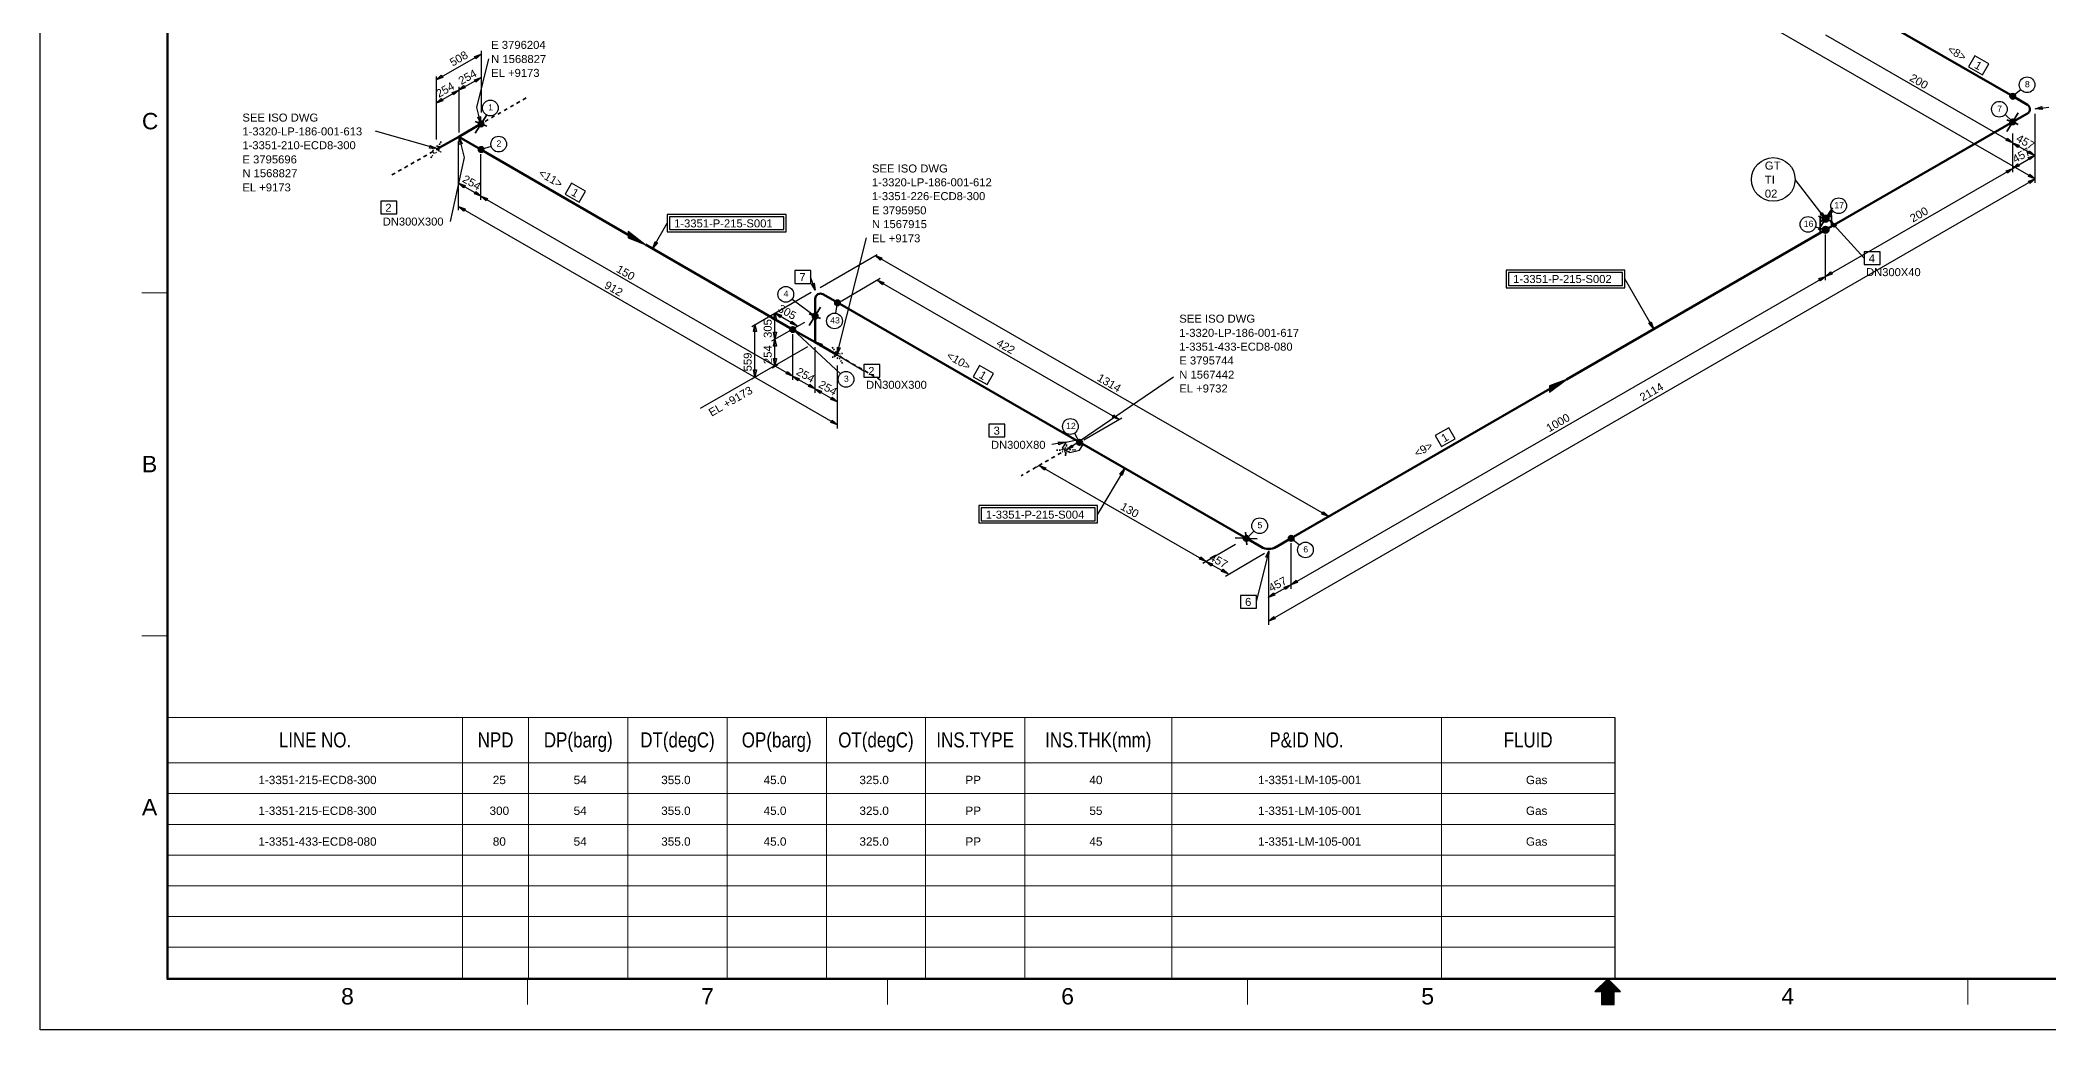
# Model space of a CAD drawing. Header units: inches. Extents: x 0 to 841, y 0 to 594.
# Drawn here: x 0 to 552, y 0 to 272 of the extents above; entities that cross this region are included whole.
import ezdxf
from ezdxf.enums import TextEntityAlignment as Align
from ezdxf.xclip import XClip

# ---------------------------------------------------------------- set-up
doc = ezdxf.new("R2010")
doc.units = ezdxf.units.IN
doc.header["$MEASUREMENT"] = 0
doc.header["$XCLIPFRAME"] = 0
for name, color, linetype in [('1-3320-LP-186-001-615_MODEL-EMBED 1_DWG$0$Default', 7, 'Continuous'), ('AD1', 7, 'Continuous'), ('AD2', 7, 'Continuous'), ('BG 0', 7, 'Continuous'), ('BG BG BG BG BG 2', 7, 'Continuous'), ('BG BG BG BG TITLETEXT', 7, 'Continuous'), ('BG Border', 7, 'Continuous'), ('DIMLINES', 7, 'Continuous'), ('DIMTEXT', 7, 'Continuous'), ('FITTINGS', 7, 'Continuous'), ('ISOTEXT', 7, 'Continuous'), ('NOZZLES', 7, 'Continuous'), ('PIPE', 7, 'Continuous'), ('WELDS', 7, 'Continuous')]:
    doc.layers.add(name, color=color, linetype=linetype)
doc.styles.add('1-3320-LP-186-001-615_MODEL-EMBED 1_DWG$0$Arial', font='arial.ttf')
doc.styles.add('Arial', font='arial.ttf')

# ---------------------------------------------------------------- blocks, each defined once
blk = doc.blocks.new('1-3320-LP-186-001-615_MODEL-EMBED 1_DWG')
at = {"layer": '1-3320-LP-186-001-615_MODEL-EMBED 1_DWG$0$Default', "color": 4, "style": '1-3320-LP-186-001-615_MODEL-EMBED 1_DWG$0$Arial'}
for s, width, p in [('1-3351-215-ECD8-300', 1.00235, (0.938205, -0.115628)), ('25', 1.008516, (3.475116, -0.115628)), ('54', 1.008516, (4.350117, -0.115628)), ('355.0 ', 1.008516, (5.29826, -0.115628)), ('45.0 ', 1.008516, (6.406503, -0.115628)), ('325.0 ', 1.008516, (7.444094, -0.115628)), ('PP', 1.004063, (8.591588, -0.115628)), ('40', 1.008516, (9.933451, -0.115628)), ('1-3351-LM-105-001', 1.002802, (11.758255, -0.115628)), ('Gas', 1.002038, (14.659147, -0.115628)), ('1-3351-215-ECD8-300', 1.00235, (0.938205, -0.448962)), ('300', 1.008516, (3.43979, -0.448962)), ('54', 1.008516, (4.350117, -0.448962)), ('355.0 ', 1.008516, (5.29826, -0.448962)), ('45.0 ', 1.008516, (6.406503, -0.448962)), ('325.0 ', 1.008516, (7.444094, -0.448962)), ('PP', 1.004063, (8.591588, -0.448962)), ('55', 1.008516, (9.933451, -0.448962)), ('1-3351-LM-105-001', 1.002802, (11.758255, -0.448962)), ('Gas', 1.002038, (14.659147, -0.448962)), ('1-3351-433-ECD8-080', 1.00235, (0.938205, -0.782295)), ('80', 1.008516, (3.475116, -0.782295)), ('54', 1.008516, (4.350117, -0.782295)), ('355.0 ', 1.008516, (5.29826, -0.782295)), ('45.0 ', 1.008516, (6.406503, -0.782295)), ('325.0 ', 1.008516, (7.444094, -0.782295)), ('PP', 1.004063, (8.591588, -0.782295)), ('45', 1.008516, (9.933451, -0.782295)), ('1-3351-LM-105-001', 1.002802, (11.758255, -0.782295)), ('Gas', 1.002038, (14.659147, -0.782295))]:
    blk.add_text(s, height=0.090278, dxfattribs=dict(at, width=width)).set_placement(p, align=Align.TOP_LEFT)

msp = doc.modelspace()

# ---------------------------------------------------------------- linework, layer by layer
at = {"layer": 'A1', "color": 4, "linetype": 'Continuous', "lineweight": 30}
for p, q in [((115, 258.44), (121.24, 261.96)), ((219.16, 185.8), (227.16, 217.8)), ((282.2, 159.48), (311.64, 179.56))]:
    msp.add_line(p, q, dxfattribs=at)
at = {"layer": 'AD1', "color": 4, "linetype": 'Continuous', "lineweight": 30}
for p, q in [((108.84, 261.32), (110.28, 262.6)), ((110.68, 261.96), (108.84, 261.32)), ((115, 258.44), (116.44, 259.72)), ((108.84, 254.84), (110.28, 256.12)), ((110.68, 255.48), (108.84, 254.84)), ((116.84, 259.08), (115, 258.44)), ((542.28, 243.96), (544.12, 243.32)), ((543.72, 242.68), (542.28, 243.96)), ((542.28, 236.92), (543.72, 238.2)), ((544.12, 237.56), (542.28, 236.92)), ((115, 232.84), (116.84, 232.2)), ((116.44, 231.56), (115, 232.84)), ((115, 226.44), (116.84, 225.8)), ((116.44, 225.16), (115, 226.44)), ((121.16, 229.32), (123, 228.68)), ((122.6, 228.04), (121.16, 229.32)), ((229.56, 213), (231.4, 212.36)), ((231, 211.72), (229.56, 213)), ((230.12, 206.2), (231.96, 205.56)), ((231.56, 204.92), (230.12, 206.2)), ((490.84, 207.24), (492.28, 208.52)), ((492.68, 207.88), (490.84, 207.24)), ((201.96, 197.16), (203.8, 196.52)), ((203.4, 195.88), (201.96, 197.16)), ((202.04, 189.96), (201.64, 191.88)), ((202.44, 191.88), (202.04, 189.96)), ((202.04, 182.76), (201.64, 184.68)), ((202.44, 184.68), (202.04, 182.76)), ((196.52, 179.56), (196.12, 181.48)), ((196.92, 181.48), (196.52, 179.56)), ((206.84, 179.8), (208.68, 179.16)), ((208.28, 178.52), (206.84, 179.8)), ((213, 176.28), (214.84, 175.64)), ((214.44, 175), (213, 176.28)), ((274.68, 155.24), (276.52, 154.6)), ((276.12, 153.96), (274.68, 155.24)), ((320.52, 128.84), (322.36, 128.2)), ((321.96, 127.56), (320.52, 128.84)), ((343.88, 122.36), (345.32, 123.64)), ((345.72, 123), (343.88, 122.36)), ((337.64, 118.92), (339.08, 120.2)), ((339.48, 119.56), (337.64, 118.92)), ((337.72, 112.44), (339.16, 113.72)), ((339.56, 113.08), (337.72, 112.44))]:
    msp.add_line(p, q, dxfattribs=at)
at = {"layer": 'AD2', "color": 4, "linetype": 'Continuous', "lineweight": 30}
for p, q in [((119.4, 267.72), (121.24, 268.36)), ((121.24, 268.36), (119.8, 267.08)), ((119.4, 261.32), (121.24, 261.96)), ((121.24, 261.96), (119.8, 260.68)), ((113.24, 257.8), (115.08, 258.44)), ((115.08, 258.44), (113.64, 257.16)), ((542.36, 243.96), (540.52, 244.6)), ((540.92, 245.24), (542.36, 243.96)), ((548.44, 240.44), (546.6, 241.08)), ((546.6, 239.88), (548.44, 240.52)), ((547, 241.72), (548.44, 240.44)), ((548.44, 240.52), (547, 239.24)), ((540.52, 236.28), (542.36, 236.92)), ((542.36, 236.92), (540.92, 235.64)), ((548.52, 234.04), (546.68, 234.68)), ((546.68, 233.4), (548.52, 234.04)), ((547.08, 235.32), (548.52, 234.04)), ((548.52, 234.04), (547.08, 232.76)), ((121.24, 229.32), (119.4, 229.96)), ((119.8, 230.6), (121.24, 229.32)), ((489.08, 206.6), (490.92, 207.24)), ((490.92, 207.24), (489.48, 205.96)), ((196.12, 192.04), (196.52, 193.96)), ((196.52, 193.96), (196.92, 192.04)), ((201.64, 195.24), (202.04, 197.16)), ((202.04, 197.16), (202.44, 195.24)), ((208.12, 193.64), (206.28, 194.28)), ((206.68, 194.92), (208.12, 193.64)), ((201.64, 188.04), (202.04, 189.96)), ((202.04, 189.96), (202.44, 188.04)), ((206.92, 179.8), (205.08, 180.44)), ((205.48, 181.08), (206.92, 179.8)), ((213.08, 176.28), (211.24, 176.92)), ((211.64, 177.56), (213.08, 176.28)), ((219.24, 172.76), (217.4, 173.4)), ((217.8, 174.04), (219.24, 172.76)), ((219.24, 166.36), (217.4, 167)), ((217.8, 167.64), (219.24, 166.36)), ((296.68, 167.88), (294.84, 168.52)), ((295.24, 169.16), (296.68, 167.88)), ((354.28, 141.16), (352.44, 141.8)), ((352.84, 142.44), (354.28, 141.16)), ((320.6, 128.84), (318.76, 129.48)), ((319.16, 130.12), (320.6, 128.84)), ((326.68, 125.4), (324.84, 126.04)), ((325.24, 126.68), (326.68, 125.4)), ((342.04, 121.72), (343.88, 122.36)), ((343.88, 122.36), (342.44, 121.08))]:
    msp.add_line(p, q, dxfattribs=at)
at = {"layer": 'BG 0', "color": 2, "linetype": 'Continuous', "lineweight": 25}
msp.add_line((432.98, 85.88), (432.98, 14), dxfattribs=at)
at = {"layer": 'BG BG BG BG BG 2', "color": 2, "linetype": 'Continuous', "lineweight": 15}
for p, q in [((432.98, 85.88), (35, 85.88)), ((116.13, 14.27), (116.13, 85.88)), ((134.31, 14.27), (134.31, 85.88)), ((161.59, 14.27), (161.59, 85.88)), ((188.87, 14.27), (188.87, 85.88)), ((216.16, 14.27), (216.16, 85.88)), ((243.44, 14.27), (243.44, 85.88)), ((270.72, 14.27), (270.72, 85.88)), ((311.11, 14.27), (311.11, 85.88)), ((385.27, 14.27), (385.27, 85.88)), ((432.98, 73.42), (35, 73.42)), ((432.98, 64.96), (35, 64.96)), ((432.98, 56.51), (35, 56.51)), ((432.98, 48.06), (35, 48.06)), ((432.98, 39.61), (35, 39.61)), ((432.98, 31.16), (35, 31.16)), ((432.98, 22.71), (35, 22.71))]:
    msp.add_line(p, q, dxfattribs=at)
at = {"layer": 'BG Border', "color": 7, "linetype": 'Continuous', "lineweight": 25}
for p, q in [((0, 0), (0, 594)), ((431, 14), (427.5, 10.5)), ((434.5, 10.5), (431, 14)), ((427.5, 10.5), (429.25, 10.5)), ((429.25, 10.5), (429.25, 6.98)), ((429.25, 6.98), (432.75, 6.98)), ((432.75, 6.98), (432.75, 10.5)), ((432.75, 10.5), (434.5, 10.5)), ((841, 0), (0, 0))]:
    msp.add_line(p, q, dxfattribs=at)
at = {"layer": 'BG Border', "color": 3, "linetype": 'Continuous', "lineweight": 120}
for p, q in [((35, 14), (35, 580)), ((827, 14), (35, 14))]:
    msp.add_line(p, q, dxfattribs=at)
at = {"layer": 'BG Border', "color": 7, "linetype": 'Continuous', "lineweight": 13}
for p, q in [((27.98, 202.67), (35, 202.67)), ((27.98, 108.33), (35, 108.33)), ((134, 14), (134, 6.98)), ((233, 14), (233, 6.98)), ((332, 14), (332, 6.98)), ((428.2, 11.2), (428.2, 10.5)), ((428.4, 11.4), (428.4, 10.5)), ((428.6, 11.6), (428.6, 10.5)), ((428.8, 11.8), (428.8, 10.5)), ((429, 12), (429, 10.5)), ((429.2, 12.2), (429.2, 10.5)), ((429.4, 12.4), (429.4, 6.98)), ((429.6, 12.6), (429.6, 6.98)), ((429.8, 12.8), (429.8, 6.98)), ((430, 13), (430, 6.98)), ((430.2, 13.2), (430.2, 6.98)), ((430.4, 13.4), (430.4, 6.98)), ((430.6, 13.6), (430.6, 6.98)), ((430.8, 13.8), (430.8, 6.98)), ((431, 14), (431, 6.98)), ((431.2, 13.8), (431.2, 6.98)), ((431.4, 13.6), (431.4, 6.98)), ((431.6, 13.4), (431.6, 6.98)), ((431.8, 13.2), (431.8, 6.98)), ((432, 13), (432, 6.98)), ((432.2, 12.8), (432.2, 6.98)), ((432.4, 12.6), (432.4, 6.98)), ((432.6, 12.4), (432.6, 6.98)), ((432.8, 12.2), (432.8, 10.5)), ((433, 12), (433, 10.5)), ((433.2, 11.8), (433.2, 10.5)), ((433.4, 11.6), (433.4, 10.5)), ((433.6, 11.4), (433.6, 10.5)), ((433.8, 11.2), (433.8, 10.5)), ((530, 14), (530, 6.98)), ((427.6, 10.6), (427.6, 10.5)), ((427.8, 10.8), (427.8, 10.5)), ((428, 11), (428, 10.5)), ((434, 11), (434, 10.5)), ((434.2, 10.8), (434.2, 10.5)), ((434.4, 10.6), (434.4, 10.5))]:
    msp.add_line(p, q, dxfattribs=at)
at = {"layer": 'BG Border', "color": 3, "linetype": 'Continuous', "lineweight": 120}
msp.add_lwpolyline([(827, 580), (35, 580), (35, 14), (827, 14)], close=True, dxfattribs=at)
at = {"layer": 'DIMLINES', "color": 7, "linetype": 'Continuous', "lineweight": 30}
for p, q in [((119.8, 267.08), (119.4, 267.72)), ((121.24, 269.24), (121.24, 252.28)), ((108.92, 262.2), (108.92, 244.92)), ((110.28, 262.6), (110.68, 261.96)), ((116.44, 259.72), (116.84, 259.08)), ((119.8, 260.68), (119.4, 261.32)), ((110.28, 256.12), (110.68, 255.48)), ((113.64, 257.16), (113.24, 257.8)), ((115.08, 259.32), (115.08, 246.76)), ((548.52, 233), (548.52, 251.96)), ((115, 225.4), (115, 244.36)), ((540.52, 244.6), (540.92, 245.24)), ((542.36, 235.88), (542.36, 246.52)), ((544.12, 243.32), (543.72, 242.68)), ((121.16, 228.28), (121.16, 240.84)), ((543.72, 238.2), (544.12, 237.56)), ((546.6, 241.08), (547, 241.72)), ((547, 239.24), (546.6, 239.88)), ((116.84, 232.2), (116.44, 231.56)), ((540.92, 235.64), (540.52, 236.28)), ((546.68, 234.68), (547.08, 235.32)), ((547.08, 232.76), (546.68, 233.4)), ((119.4, 229.96), (119.8, 230.6)), ((123, 228.68), (122.6, 228.04)), ((116.84, 225.8), (116.44, 225.16)), ((490.92, 206.2), (490.92, 218.76)), ((230.12, 213.16), (214.44, 204.12)), ((231.4, 212.36), (231, 211.72)), ((230.92, 206.6), (220.2, 200.28)), ((231.96, 205.56), (231.56, 204.92)), ((489.48, 205.96), (489.08, 206.6)), ((492.28, 208.52), (492.68, 207.88)), ((195.64, 193.4), (211.96, 202.92)), ((201.16, 189.48), (210.28, 194.68)), ((202.44, 195.24), (201.64, 195.24)), ((203.8, 196.52), (203.4, 195.88)), ((206.28, 194.28), (206.68, 194.92)), ((196.92, 192.04), (196.12, 192.04)), ((211, 187.88), (197.8, 180.28)), ((201.64, 191.88), (202.44, 191.88)), ((202.44, 188.04), (201.64, 188.04)), ((206.92, 178.76), (206.92, 191.32)), ((213.08, 175.24), (213.08, 187.8)), ((201.24, 182.12), (202.84, 183)), ((201.64, 184.68), (202.44, 184.68)), ((219.24, 165.4), (219.24, 182.68)), ((197.8, 180.28), (181.48, 170.92)), ((195.64, 179.08), (197.24, 179.96)), ((196.12, 181.48), (196.92, 181.48)), ((205.08, 180.44), (205.48, 181.08)), ((208.68, 179.16), (208.28, 178.52)), ((211.24, 176.92), (211.64, 177.56)), ((214.84, 175.64), (214.44, 175)), ((217.4, 173.4), (217.8, 174.04)), ((217.4, 167), (217.8, 167.64)), ((297.4, 168.2), (287, 162.2)), ((294.84, 168.52), (295.24, 169.16)), ((273.88, 154.76), (275.48, 155.64)), ((276.52, 154.6), (276.12, 153.96)), ((310.36, 147.32), (308.76, 148.2)), ((352.44, 141.8), (352.84, 142.44)), ((354.84, 141.56), (353.24, 140.68)), ((319.72, 128.36), (328.68, 133.56)), ((343.96, 121.32), (343.96, 133.88)), ((318.76, 129.48), (319.16, 130.12)), ((322.36, 128.2), (321.96, 127.56)), ((325.88, 124.76), (336.6, 131.08)), ((337.8, 111.4), (337.8, 130.36)), ((324.84, 126.04), (325.24, 126.68)), ((342.44, 121.08), (342.04, 121.72)), ((345.32, 123.64), (345.72, 123)), ((339.08, 120.2), (339.48, 119.56)), ((339.16, 113.72), (339.56, 113.08))]:
    msp.add_line(p, q, dxfattribs=at)
at = {"layer": 'DL', "color": 4, "linetype": 'Continuous', "lineweight": 30}
for p, q in [((214.2, 426.92), (548.52, 234.04)), ((490.84, 273.64), (542.36, 243.96)), ((108.84, 261.32), (121.24, 268.36)), ((108.84, 254.84), (115.08, 258.44)), ((542.28, 243.96), (548.44, 240.44)), ((542.28, 236.92), (548.44, 240.52)), ((115, 232.84), (121.24, 229.32)), ((337.72, 112.44), (548.52, 234.04)), ((490.84, 207.24), (542.36, 236.92)), ((115, 226.44), (219.24, 166.36)), ((121.16, 229.32), (206.92, 179.8)), ((229.56, 213), (354.28, 141.16)), ((230.12, 206.2), (296.68, 167.88)), ((343.88, 122.36), (490.92, 207.24)), ((196.52, 179.56), (196.52, 193.96)), ((201.96, 197.16), (208.12, 193.64)), ((202.04, 189.96), (202.04, 197.16)), ((202.04, 182.76), (202.04, 189.96)), ((206.84, 179.8), (213.08, 176.28)), ((213, 176.28), (219.24, 172.76)), ((274.68, 155.24), (320.6, 128.84)), ((320.52, 128.84), (326.68, 125.4)), ((337.64, 118.92), (343.88, 122.36))]:
    msp.add_line(p, q, dxfattribs=at)
at = {"layer": 'ELBO', "color": 3, "linetype": 'Continuous', "lineweight": 50}
for centre, radius, start, end in [((545.71, 253.2), 1.39, 299.981, 60.018), ((214.51, 201.1), 1.39, 60.018, 180), ((337.78, 136.41), 4.16, 240.018, 299.982)]:
    msp.add_arc(centre, radius, start, end, dxfattribs=at)
at = {"layer": 'FITTINGS', "color": 2, "linetype": 'Continuous', "lineweight": 35}
for p, q in [((492.5, 224), (489.4, 222.2)), ((489.4, 222.2), (489.4, 223.9)), ((489.4, 222.2), (489.4, 219.1)), ((492.4, 223.9), (492.4, 225.6)), ((492.5, 220.9), (492.5, 224)), ((489.4, 219.1), (490.9, 220)), ((490.9, 220), (492.5, 220.9))]:
    msp.add_line(p, q, dxfattribs=at)
at = {"layer": 'FITTINGS', "color": 2, "linetype": 'Continuous', "lineweight": 30}
for p, q in [((166.3, 216), (161.7, 219.6)), ((161.7, 219.6), (161.7, 217.8)), ((166.3, 216), (161.7, 219.4)), ((161.7, 219.4), (161.7, 217.9)), ((165.9, 216.2), (161.7, 219.4)), ((161.7, 219.4), (161.7, 218)), ((165.5, 216.5), (161.7, 219.2)), ((161.7, 219.2), (161.7, 218.2)), ((165, 216.7), (161.7, 219.1)), ((161.7, 219.1), (161.7, 218.2)), ((164.6, 217), (161.7, 219)), ((161.7, 219), (161.7, 218.4)), ((164.2, 217.3), (161.7, 218.9)), ((161.7, 218.9), (161.7, 218.5)), ((163.8, 217.5), (161.7, 218.8)), ((161.7, 218.8), (161.7, 218.6)), ((161.7, 218.6), (163.3, 217.8)), ((163.3, 217.8), (161.7, 218.6)), ((161.7, 218.5), (163.8, 217.5)), ((161.7, 218.4), (164.2, 217.3)), ((161.7, 218.2), (165, 216.7)), ((161.7, 218.2), (164.6, 217)), ((161.7, 218), (165.5, 216.5)), ((161.7, 217.9), (165.9, 216.2)), ((161.7, 217.8), (166.3, 216)), ((419.7, 178.9), (415, 177.1)), ((415, 175.4), (419.7, 178.9)), ((419.7, 178.9), (415, 177)), ((415, 175.4), (419.3, 178.6)), ((419.3, 178.6), (415, 176.9)), ((415, 175.6), (418.9, 178.4)), ((418.9, 178.4), (415, 176.8)), ((415, 175.7), (418.4, 178.2)), ((418.4, 178.2), (415, 176.7)), ((415, 175.8), (417.9, 177.9)), ((417.9, 177.9), (415, 176.6)), ((415, 175.9), (417.5, 177.6)), ((417.5, 177.6), (415, 176.5)), ((415, 176.1), (417.1, 177.4)), ((417.1, 177.4), (415, 176.3)), ((415, 177.1), (415, 175.4)), ((415, 176.2), (416.6, 177.1)), ((416.6, 177.1), (415, 176.2)), ((415, 177), (415, 175.4)), ((415, 176.9), (415, 175.6)), ((415, 176.8), (415, 175.7)), ((415, 176.7), (415, 175.8)), ((415, 176.6), (415, 175.9)), ((415, 176.5), (415, 176.1)), ((415, 176.3), (415, 176.2))]:
    msp.add_line(p, q, dxfattribs=at)
at = {"layer": 'ISOTEXT', "color": 7, "linetype": 'Continuous', "lineweight": 30}
for p, q in [((120.04, 253.72), (123.4, 267.08)), ((531.96, 267.88), (530.2, 264.84)), ((535.8, 265.72), (531.96, 267.88)), ((534.04, 262.68), (535.8, 265.72)), ((530.2, 264.84), (534.04, 262.68)), ((121.16, 249.24), (120.04, 253.72)), ((120.36, 251), (121.08, 251.16)), ((121.16, 249.24), (120.36, 251)), ((121.08, 251.16), (121.16, 249.24)), ((109, 242.36), (92.2, 247.16)), ((107.08, 242.52), (107.24, 243.24)), ((107.24, 243.24), (109, 242.36)), ((115.16, 245.4), (116.6, 239.96)), ((115.16, 245.4), (116.04, 243.64)), ((115.24, 243.48), (115.16, 245.4)), ((116.04, 243.64), (115.24, 243.48)), ((109, 242.36), (107.08, 242.52)), ((146.12, 232.84), (144.36, 229.8)), ((149.96, 230.68), (146.12, 232.84)), ((490.84, 223.08), (482.52, 233.88)), ((144.36, 229.8), (148.2, 227.64)), ((148.2, 227.64), (149.96, 230.68)), ((168.44, 215), (172.44, 221.88)), ((205.08, 224.28), (172.44, 224.28)), ((172.44, 224.28), (172.44, 219.48)), ((204.44, 223.64), (173.08, 223.64)), ((173.08, 223.64), (173.08, 220.12)), ((204.44, 220.12), (204.44, 223.64)), ((205.08, 219.48), (205.08, 224.28)), ((489.4, 224.36), (489.96, 224.84)), ((489.96, 224.84), (490.84, 223.08)), ((492.28, 222.44), (493.88, 221.24)), ((168.44, 215), (169.08, 216.84)), ((169.72, 216.44), (168.44, 215)), ((169.08, 216.84), (169.72, 216.44)), ((172.44, 219.48), (205.08, 219.48)), ((173.08, 220.12), (204.44, 220.12)), ((435.72, 208.92), (403.08, 208.92)), ((403.08, 208.92), (403.08, 204.12)), ((435.08, 208.28), (403.72, 208.28)), ((403.72, 208.28), (403.72, 204.76)), ((403.72, 204.76), (435.08, 204.76)), ((435.08, 204.76), (435.08, 208.28)), ((435.72, 204.12), (435.72, 208.92)), ((443.56, 192.92), (435.72, 206.52)), ((403.08, 204.12), (435.72, 204.12)), ((442.28, 194.36), (442.92, 194.76)), ((443.56, 192.92), (442.28, 194.36)), ((442.92, 194.76), (443.56, 192.92)), ((219.16, 185.8), (219.24, 187.72)), ((219.96, 187.56), (219.16, 185.8)), ((219.24, 187.72), (219.96, 187.56)), ((258.28, 182.68), (256.52, 179.64)), ((262.12, 180.52), (258.28, 182.68)), ((256.52, 179.64), (260.36, 177.48)), ((260.36, 177.48), (262.12, 180.52)), ((282.2, 159.48), (283.56, 160.84)), ((283.96, 160.28), (282.2, 159.48)), ((283.56, 160.84), (283.96, 160.28)), ((387.32, 165.56), (383.56, 163.48)), ((383.56, 163.48), (385.32, 160.44)), ((385.32, 160.44), (389.08, 162.52)), ((389.08, 162.52), (387.32, 165.56)), ((298.12, 154.28), (290.76, 141.8)), ((296.84, 152.84), (298.12, 154.28)), ((297.48, 152.44), (296.84, 152.84)), ((298.12, 154.28), (297.48, 152.44)), ((290.76, 144.2), (258.12, 144.2)), ((258.12, 144.2), (258.12, 139.4)), ((290.76, 139.4), (290.76, 144.2)), ((258.12, 139.4), (290.76, 139.4)), ((290.12, 143.56), (258.76, 143.56)), ((258.76, 143.56), (258.76, 140.04)), ((258.76, 140.04), (290.12, 140.04)), ((290.12, 140.04), (290.12, 143.56))]:
    msp.add_line(p, q, dxfattribs=at)
at = {"layer": 'ISOTEXT', "color": 2, "linetype": 'Continuous', "lineweight": 30}
msp.add_circle((476.52, 233.88), 6, dxfattribs=at)
at = {"layer": 'ITEMPOS', "color": 4, "linetype": 'Continuous', "lineweight": 30}
for p, q in [((548.52, 253.32), (550.36, 253.96)), ((548.52, 253.32), (552.29, 253.8)), ((550.44, 253.16), (548.52, 253.32)), ((550.36, 253.96), (550.44, 253.16)), ((116.6, 239.96), (112.76, 222.36)), ((490.84, 223.08), (489.4, 224.36)), ((492.28, 222.44), (501.5, 212.25)), ((493.24, 220.76), (492.28, 222.44)), ((493.88, 221.24), (493.24, 220.76)), ((213.08, 203.48), (211.82, 207.06)), ((212.12, 205.16), (212.84, 205.4)), ((213.08, 203.48), (212.12, 205.16)), ((212.84, 205.4), (213.08, 203.48)), ((213.16, 189.24), (215, 188.6)), ((214.6, 187.96), (213.16, 189.24)), ((213.16, 189.24), (226.44, 181.27)), ((215, 188.6), (214.6, 187.96)), ((281.88, 161.64), (278.14, 160.98)), ((280.04, 160.92), (279.96, 161.72)), ((279.96, 161.72), (281.88, 161.64)), ((281.88, 161.64), (280.04, 160.92)), ((337.8, 131.72), (334.36, 117.72)), ((337, 129.96), (337.8, 131.72)), ((337.72, 129.8), (337, 129.96)), ((337.8, 131.72), (337.72, 129.8))]:
    msp.add_line(p, q, dxfattribs=at)
at = {"layer": 'ITEMPOS', "color": 2, "linetype": 'Continuous', "lineweight": 30}
for p, q in [((98.04, 227.96), (93.64, 227.96)), ((93.64, 227.96), (93.64, 224.44)), ((98.04, 224.44), (98.04, 227.96)), ((93.64, 224.44), (98.04, 224.44)), ((505.9, 214.01), (501.5, 214.01)), ((501.5, 214.01), (501.5, 210.49)), ((501.5, 210.49), (505.9, 210.49)), ((505.9, 210.49), (505.9, 214.01)), ((211.9, 208.82), (207.5, 208.82)), ((207.5, 208.82), (207.5, 205.3)), ((207.5, 205.3), (211.9, 205.3)), ((211.9, 205.3), (211.9, 208.82)), ((230.84, 183.03), (226.44, 183.03)), ((226.44, 183.03), (226.44, 179.51)), ((230.84, 179.51), (230.84, 183.03)), ((226.44, 179.51), (230.84, 179.51)), ((265.26, 166.58), (260.86, 166.58)), ((260.86, 166.58), (260.86, 163.06)), ((265.26, 163.06), (265.26, 166.58)), ((260.86, 163.06), (265.26, 163.06)), ((334.44, 119.48), (330.04, 119.48)), ((330.04, 119.48), (330.04, 115.96)), ((334.44, 115.96), (334.44, 119.48)), ((330.04, 115.96), (334.44, 115.96))]:
    msp.add_line(p, q, dxfattribs=at)
at = {"layer": 'NOZZLES', "color": 7, "linetype": 'Continuous', "lineweight": 25}
for p, q in [((282, 161.5), (281, 160)), ((284.7, 162.1), (282, 161.5)), ((285.8, 161.5), (284.7, 162.1)), ((286.8, 161), (285.8, 161.5)), ((285.8, 159.4), (286.8, 161)), ((281, 160), (283.1, 158.8)), ((283.1, 158.8), (285.8, 159.4))]:
    msp.add_line(p, q, dxfattribs=at)
at = {"layer": 'NOZZLES', "color": 7, "linetype": 'Continuous', "lineweight": 35}
for centre, radius in [((542.36, 256.76), 0.76), ((121.24, 249.16), 0.76), ((542.36, 249.72), 0.76), ((121.24, 242.12), 0.76), ((490.92, 223.08), 0.92), ((490.92, 220.04), 0.92), ((219.24, 199.96), 0.76), ((206.92, 192.6), 0.76), ((213.08, 196.28), 0.76), ((285.8, 161.56), 0.76), ((331.64, 135.16), 0.76), ((343.96, 135.16), 0.76)]:
    msp.add_circle(centre, radius, dxfattribs=at)
at = {"layer": 'PIPE', "color": 3, "linetype": 'Continuous', "lineweight": 50}
for p, q in [((490.9, 286.4), (542.4, 256.8)), ((542.4, 256.8), (546.4, 254.4)), ((115.1, 245.6), (121.2, 249.2)), ((542.4, 249.7), (490.9, 220)), ((546.4, 252), (542.4, 249.7)), ((115.1, 245.6), (108.9, 242.1)), ((121.2, 242.1), (115.1, 245.6)), ((161.7, 218.7), (121.2, 242.1)), ((206.9, 192.6), (166.4, 216)), ((490.9, 220), (419.7, 178.9)), ((213.1, 201.1), (213.1, 196.3)), ((219.2, 200), (215.2, 202.3)), ((285.8, 161.6), (219.2, 200)), ((213.1, 196.3), (213.1, 189.1)), ((213.1, 189.1), (206.9, 192.6)), ((213.1, 189.1), (219.2, 185.6)), ((415.1, 176.3), (344, 135.2)), ((331.6, 135.2), (285.8, 161.6)), ((335.7, 132.8), (331.6, 135.2)), ((344, 135.2), (339.9, 132.8))]:
    msp.add_line(p, q, dxfattribs=at)
at = {"layer": 'PIPE', "color": 2, "linetype": 'Continuous', "lineweight": 35}
for p, q in [((129.28, 253.83), (130.15, 254.32)), ((131.01, 254.82), (131.88, 255.32)), ((132.75, 255.81), (133.6, 256.3)), ((121.2, 249.2), (121.47, 249.35)), ((122.34, 249.85), (123.2, 250.35)), ((124.07, 250.84), (124.94, 251.34)), ((125.81, 251.84), (126.68, 252.34)), ((127.54, 252.83), (128.41, 253.33)), ((109.9, 243.8), (109.8, 243.4)), ((110.3, 244.3), (110.1, 244)), ((101.07, 237.62), (100.2, 237.12)), ((102.81, 238.61), (101.94, 238.11)), ((104.54, 239.6), (103.67, 239.11)), ((106.28, 240.6), (105.41, 240.1)), ((108.01, 241.59), (107.15, 241.1)), ((107.4, 242.6), (107.7, 242.6)), ((107.4, 239.8), (107.7, 240.2)), ((107.8, 242.5), (108, 242.5)), ((107.8, 240.4), (108, 240.6)), ((108.1, 242), (108, 241.6)), ((108.1, 241.2), (108.4, 241.1)), ((108.7, 242.8), (108.2, 242.3)), ((108.7, 241.1), (109, 241.4)), ((109.4, 243), (109, 243)), ((109.4, 241.7), (109.7, 242.2)), ((109.8, 242.6), (109.7, 243)), ((110.3, 241.5), (110.1, 241.5)), ((97.6, 235.63), (96.73, 235.13)), ((99.34, 236.62), (98.47, 236.13)), ((217.8, 187.8), (218, 187.4)), ((218.2, 187.2), (218.3, 186.9)), ((218.3, 186), (218.4, 186.4)), ((218.6, 185.1), (218.4, 185.6)), ((218.6, 186.5), (219, 186.4)), ((219.4, 184.6), (219, 184.8)), ((219.4, 186.2), (219.8, 185.8)), ((220, 184.6), (219.7, 184.6)), ((219.83, 185.23), (220.7, 184.73)), ((220, 185.4), (220.1, 185)), ((220.2, 183.8), (220.1, 184.1)), ((220.6, 186.1), (220.4, 186)), ((220.6, 183.3), (220.4, 183.6)), ((221.56, 184.23), (222.43, 183.73)), ((223.29, 183.22), (224.16, 182.72)), ((225.02, 182.22), (225.89, 181.72)), ((226.75, 181.22), (227.62, 180.71)), ((228.48, 180.21), (229.35, 179.71)), ((230.21, 179.21), (231.08, 178.7)), ((282.2, 161), (282.2, 160.7)), ((273.77, 154.73), (272.9, 154.23)), ((275.51, 155.72), (274.64, 155.23)), ((277.24, 156.72), (276.37, 156.22)), ((278.98, 157.71), (278.11, 157.22)), ((279.4, 159.4), (279.8, 159.4)), ((280.71, 158.71), (279.85, 158.21)), ((280.2, 159.4), (280.5, 159.4)), ((281.2, 159.8), (280.9, 159.4)), ((281, 159.1), (281.2, 159)), ((282.1, 159.5), (281.58, 159.2)), ((282.1, 160.1), (281.6, 159.9)), ((281.7, 158.8), (282.2, 158.8)), ((281.9, 157.9), (281.9, 158.2)), ((283, 159.9), (282.5, 160.1)), ((282.6, 159), (283, 159.1)), ((283.2, 159.4), (283.2, 159.7)), ((284.1, 159.5), (283.8, 159.5)), ((284.7, 159.5), (284.4, 159.5)), ((270.3, 152.74), (269.7, 152.4)), ((272.03, 153.74), (271.17, 153.24))]:
    msp.add_line(p, q, dxfattribs=at)
at = {"layer": 'PIPE', "color": 3, "linetype": 'Continuous', "lineweight": 35}
for p, q in [((108.9, 242.1), (108.88, 242.09)), ((109.9, 241.6), (109.8, 241.7)), ((217.8, 185), (218, 185)), ((218.2, 185), (218.3, 185.1)), ((220.2, 185.9), (220.1, 185.9)), ((282.2, 160.6), (282.2, 160.4)), ((282, 158.3), (282, 158.5))]:
    msp.add_line(p, q, dxfattribs=at)
at = {"layer": 'WDC', "color": 4, "linetype": 'Continuous', "lineweight": 30}
for centre in [(546.31, 259.92), (123.78, 253.54), (538.69, 253.2), (126.08, 243.61), (494.5, 226.66), (486.08, 221.53), (283.26, 165.94), (335.31, 138.64), (347.9, 131.99)]:
    msp.add_circle(centre, 2.16, dxfattribs=at)
at = {"layer": 'WDC', "color": 1, "linetype": 'Continuous', "lineweight": 30}
for centre in [(205.01, 202.29), (218.41, 194.97), (221.58, 178.91)]:
    msp.add_circle(centre, 2.16, dxfattribs=at)
at = {"layer": 'WELDS', "color": 7, "linetype": 'Continuous', "lineweight": 35}
for p, q in [((119.6, 246.6), (122.8, 251.7)), ((119.6, 249.8), (122.8, 248.5)), ((543.9, 252.2), (540.7, 247.1)), ((543.9, 249), (540.7, 250.3)), ((489, 220), (492.8, 226.1)), ((492.8, 222.2), (489, 223.8)), ((214.6, 198.8), (211.4, 193.7)), ((211.4, 196.9), (214.6, 195.6)), ((334.6, 135), (328.6, 135.3)), ((331.8, 133.4), (331.4, 136.9))]:
    msp.add_line(p, q, dxfattribs=at)
at = {"layer": 'WELDS', "color": 6, "linetype": 'Continuous', "lineweight": 35}
for centre, radius in [((542.36, 256.76), 0.76), ((121.24, 249.16), 0.76), ((542.36, 249.72), 0.76), ((121.24, 242.12), 0.76), ((490.92, 223.08), 0.92), ((490.92, 220.04), 0.92), ((219.24, 199.96), 0.76), ((206.92, 192.6), 0.76), ((213.08, 196.28), 0.76), ((285.8, 161.56), 0.76), ((331.64, 135.16), 0.76), ((343.96, 135.16), 0.76)]:
    msp.add_circle(centre, radius, dxfattribs=at)
at = {"layer": 'WELDS', "color": 6}
for centre, radius in [((542.36, 256.76), 0.56), ((542.36, 256.76), 0.36), ((542.36, 256.76), 0.36), ((542.36, 256.76), 0.16), ((542.36, 256.76), 0.16), ((121.24, 249.16), 0.56), ((121.24, 249.16), 0.36), ((121.24, 249.16), 0.36), ((121.24, 249.16), 0.16), ((121.24, 249.16), 0.16), ((542.36, 249.72), 0.56), ((542.36, 249.72), 0.36), ((542.36, 249.72), 0.36), ((542.36, 249.72), 0.16), ((542.36, 249.72), 0.16), ((121.24, 242.12), 0.56), ((121.24, 242.12), 0.36), ((121.24, 242.12), 0.36), ((121.24, 242.12), 0.16), ((121.24, 242.12), 0.16), ((490.92, 223.08), 0.72), ((490.92, 223.08), 0.52), ((490.92, 223.08), 0.52), ((490.92, 223.08), 0.32), ((490.92, 223.08), 0.32), ((490.92, 223.08), 0.32), ((490.92, 223.08), 0.32), ((490.92, 223.08), 0.12), ((490.92, 223.08), 0.12), ((490.92, 223.08), 0.12), ((490.92, 223.08), 0.12), ((490.92, 220.04), 0.72), ((490.92, 220.04), 0.52), ((490.92, 220.04), 0.52), ((490.92, 220.04), 0.32), ((490.92, 220.04), 0.32), ((490.92, 220.04), 0.32), ((490.92, 220.04), 0.32), ((490.92, 220.04), 0.12), ((490.92, 220.04), 0.12), ((490.92, 220.04), 0.12), ((490.92, 220.04), 0.12), ((219.24, 199.96), 0.56), ((219.24, 199.96), 0.36), ((219.24, 199.96), 0.36), ((219.24, 199.96), 0.16), ((219.24, 199.96), 0.16), ((213.08, 196.28), 0.56), ((213.08, 196.28), 0.36), ((213.08, 196.28), 0.36), ((213.08, 196.28), 0.16), ((213.08, 196.28), 0.16), ((206.92, 192.6), 0.56), ((206.92, 192.6), 0.36), ((206.92, 192.6), 0.36), ((206.92, 192.6), 0.16), ((206.92, 192.6), 0.16), ((285.8, 161.56), 0.56), ((285.8, 161.56), 0.36), ((285.8, 161.56), 0.36), ((285.8, 161.56), 0.16), ((285.8, 161.56), 0.16), ((331.64, 135.16), 0.56), ((331.64, 135.16), 0.36), ((331.64, 135.16), 0.36), ((331.64, 135.16), 0.16), ((331.64, 135.16), 0.16), ((343.96, 135.16), 0.56), ((343.96, 135.16), 0.36), ((343.96, 135.16), 0.36), ((343.96, 135.16), 0.16), ((343.96, 135.16), 0.16)]:
    msp.add_circle(centre, radius, dxfattribs=at)
at = {"layer": 'WL', "color": 7}
for p, q in [((544.62, 258.57), (542.36, 256.76)), ((122.69, 251.67), (121.24, 249.16)), ((540.26, 251.72), (542.36, 249.72)), ((124.01, 242.97), (121.24, 242.12)), ((492.97, 225.13), (490.92, 223.08)), ((488.15, 220.89), (490.92, 220.04)), ((284.35, 164.07), (285.8, 161.56)), ((333.74, 137.16), (331.64, 135.16)), ((346.22, 133.34), (343.96, 135.16))]:
    msp.add_line(p, q, dxfattribs=at)
at = {"layer": 'WL', "color": 4}
for p, q in [((206.74, 201), (213.08, 196.28)), ((220.01, 180.39), (206.92, 192.6))]:
    msp.add_line(p, q, dxfattribs=at)
at = {"layer": 'WL1', "color": 7}
msp.add_line((218.76, 197.1), (219.24, 199.96), dxfattribs=at)

# ---------------------------------------------------------------- block references
at = {"layer": 'NOZZLES', "linetype": 'ByBlock'}
ref = msp.add_blockref('1-3320-LP-186-001-615_MODEL-EMBED 1_DWG', (36.18, 72.81), dxfattribs=dict(at, xscale=25.4, yscale=25.4, zscale=25.4))
XClip(ref).set_block_clipping_path([(-0.029528, -2.19398), (15.699643, 0.003937)])

# ---------------------------------------------------------------- texts
at = {"layer": 'BG BG BG BG TITLETEXT', "color": 4, "style": 'Arial'}
for s, height, width, p in [('LINE NO.', 4.146, 0.800705, (75.57, 79.74)), ('NPD', 4.146, 0.80406, (125.22, 79.74)), ('DP(barg)', 4.146, 0.806291, (147.95, 79.74)), ('DT(degC)', 4.146, 0.805416, (175.23, 79.74)), ('OP(barg)', 4.146, 0.806696, (202.51, 79.74)), ('OT(degC)', 4.146, 0.805802, (229.8, 79.74)), ('INS.TYPE', 4.146, 0.809963, (257.08, 79.74)), ('INS.THK(mm)', 4.1456, 0.803775, (290.92, 79.74)), ('P&ID NO.', 4.146, 0.801737, (348.19, 79.74)), ('FLUID', 4.146, 0.803157, (409.13, 79.74))]:
    msp.add_text(s, height=height, dxfattribs=dict(at, width=width)).set_placement(p, align=Align.MIDDLE_CENTER)
at = {"layer": 'BG Border', "color": 3, "style": 'Arial'}
for s, width, p in [('C', 0.992063, (27.98, 249.93)), ('B', 1.004063, (27.98, 155.6)), ('A', 1.004063, (27.98, 61.26))]:
    msp.add_text(s, height=4.5, dxfattribs=dict(at, width=width)).set_placement(p, align=Align.MIDDLE_LEFT)
at = {"layer": 'BG Border', "color": 3, "style": 'Arial', "width": 1.008516}
for s, p in [('8', (84.5, 11.48)), ('7', (183.5, 11.48)), ('6', (282.5, 11.48)), ('5', (381.5, 11.48)), ('4', (480.5, 11.48))]:
    msp.add_text(s, height=4.5, dxfattribs=at).set_placement(p, align=Align.TOP_CENTER)
at = {"layer": 'CP', "color": 4, "style": 'Arial', "width": 1.008516}
for s, rotation, p in [('254', 29.9747, (109.64, 256.31)), ('254', 29.4344, (115.79, 259.85)), ('457', 330.2551, (543.08, 244.56)), ('457', 30.3027, (543.08, 238.3)), ('254', 330.5725, (115.87, 233.35)), ('305', 330.2551, (202.61, 197.76)), ('305', 90, (201.14, 190.3)), ('254', 90, (201.14, 183.1)), ('559', 90, (195.62, 181.1)), ('254', 330.5725, (207.63, 180.39)), ('254', 330.5725, (213.79, 176.87)), ('457', 330.8192, (321.22, 129.34)), ('457', 28.8672, (338.51, 120.35))]:
    msp.add_text(s, height=2.2, rotation=rotation, dxfattribs=at).set_placement(p)
at = {"layer": 'DIMTEXT', "color": 2, "style": 'Arial', "width": 1.008516}
for s, rotation, p in [('508', 30, (113.4, 264.9)), ('200', 330, (513.8, 261.2)), ('200', 30, (514.9, 222)), ('150', 330, (158.2, 208.6)), ('912', 330, (154.9, 204.2)), ('422', 330, (262.7, 188.3)), ('1314', 330, (290.4, 178.7)), ('2114', 30, (440.6, 172.8)), ('1000', 30, (414.9, 164.3)), ('130', 330, (296.8, 143.3))]:
    msp.add_text(s, height=2.2, rotation=rotation, dxfattribs=at).set_placement(p)
at = {"layer": 'ELEDIT', "color": 4, "style": 'Arial', "width": 1.004902}
for s, p in [('EL +9173', (124, 262.1)), ('EL +9173', (55.6, 230.6)), ('EL +9173', (228.7, 216.6)), ('EL +9732', (313.2, 175.3))]:
    msp.add_text(s, height=2.2, dxfattribs=at).set_placement(p)
at = {"layer": 'ISOTEXT', "color": 2, "style": 'Arial'}
for s, width, p in [('E 3796204', 1.007902, (124, 269.8)), ('N 1568827', 1.006087, (124, 265.9)), ('SEE ISO DWG', 1.00983, (55.6, 249.8)), ('1-3351-210-ECD8-300', 1.00235, (55.6, 242.2)), ('1-3320-LP-186-001-613', 1.004063, (55.6, 246)), ('E 3795696', 1.007902, (55.6, 238.3)), ('SEE ISO DWG', 1.00983, (228.7, 235.8)), ('GT', 1.009036, (474.2, 236.6)), ('N 1568827', 1.006087, (55.6, 234.5)), ('1-3320-LP-186-001-612', 1.004063, (228.7, 232)), ('TI', 1.016011, (474.2, 232.7)), ('1-3351-226-ECD8-300', 1.00235, (228.7, 228.2)), ('E 3795950', 1.007902, (228.7, 224.3)), ('02', 1.008516, (474.2, 228.9)), ('1-3351-P-215-S001', 1.003781, (174.3, 220.7)), ('N 1567915', 1.006087, (228.7, 220.5)), ('1-3351-P-215-S002', 1.003781, (405, 205.4)), ('SEE ISO DWG', 1.00983, (313.2, 194.5)), ('1-3351-433-ECD8-080', 1.00235, (313.2, 186.8)), ('1-3320-LP-186-001-617', 1.004063, (313.2, 190.6)), ('E 3795744', 1.007902, (313.2, 183)), ('N 1567442', 1.006087, (313.2, 179.1)), ('1-3351-P-215-S004', 1.003781, (260, 140.6))]:
    msp.add_text(s, height=2.2, dxfattribs=dict(at, width=width)).set_placement(p)
for s, rotation, width, p in [('<8>', 330, 0.993892, (524.2, 269)), ('1', 330, 1.008516, (531.6, 264.7)), ('<11>', 330, 0.997459, (136.8, 235)), ('1', 330, 1.008516, (145.8, 229.7)), ('<10>', 330, 0.997459, (249, 184.8)), ('EL +9173', 30, 1.004902, (184.6, 168.6)), ('1', 330, 1.008516, (257.9, 179.5)), ('<9>', 30, 0.993892, (378.6, 157.4)), ('1', 30, 1.008516, (386, 161.5))]:
    msp.add_text(s, height=2.2, rotation=rotation, dxfattribs=dict(at, width=width)).set_placement(p)
at = {"layer": 'ITEMPOS', "color": 2, "style": 'Arial'}
for s, width, p in [('2', 1.008516, (94.9, 225)), ('DN300X300', 0.99789, (94.2, 221.2)), ('4', 1.008516, (502.76, 211.09)), ('7', 1.008516, (208.72, 205.92)), ('DN300X40', 0.996682, (502.06, 207.29)), ('2', 1.008516, (227.68, 180.11)), ('DN300X300', 0.99789, (227.08, 176.31)), ('3', 1.008516, (262.14, 163.7)), ('DN300X80', 0.996682, (261.44, 159.8)), ('6', 1.008516, (331.3, 116.6))]:
    msp.add_text(s, height=2.2, dxfattribs=dict(at, width=width)).set_placement(p)
at = {"layer": 'WDT', "color": 2, "style": 'Arial', "width": 1.008516}
for s, p in [('8', (545.72, 259.24)), ('1', (123.18, 252.86)), ('7', (538.09, 252.52)), ('2', (125.48, 242.93)), ('17', (493.31, 225.98)), ('16', (484.89, 220.85)), ('4', (204.41, 201.61)), ('43', (217.22, 194.29)), ('3', (220.99, 178.23)), ('12', (282.07, 165.26)), ('5', (334.71, 137.96)), ('6', (347.31, 131.31))]:
    msp.add_text(s, height=1.7, dxfattribs=at).set_placement(p)

doc.saveas('drawing.dxf')
